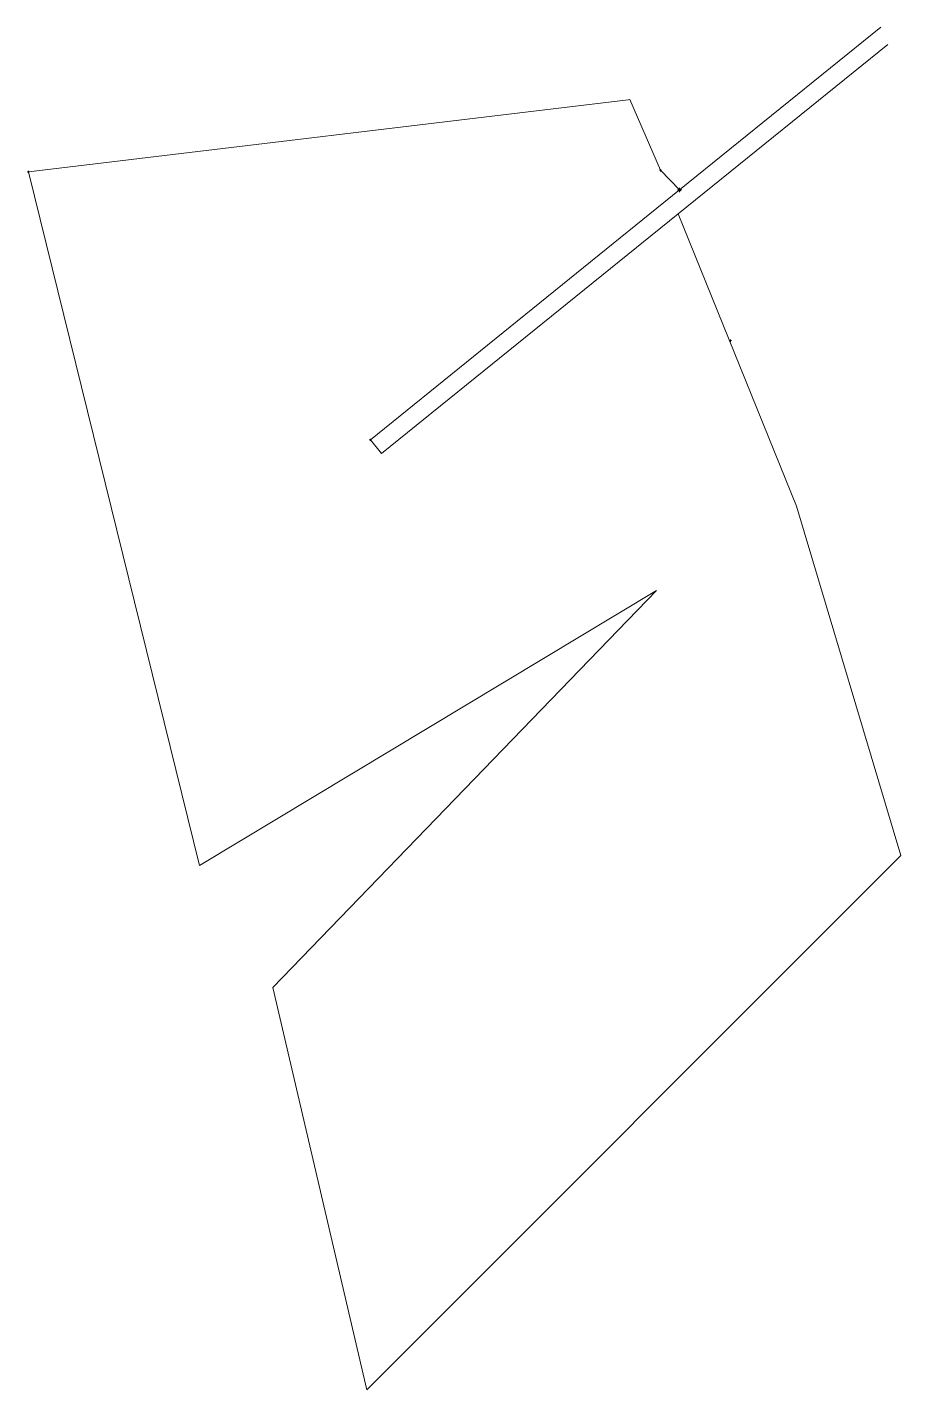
# Model space of a CAD drawing. Header units: metres. Extents: x 550132 to 550378, y 1834109 to 1834493.
import ezdxf

# ---------------------------------------------------------------- set-up
doc = ezdxf.new("R2010")
doc.units = ezdxf.units.M
for name, color, linetype, lineweight in [('10', 7, 'Continuous', 13), ('11', 7, 'Continuous', 13), ('22', 7, 'Continuous', 13)]:
    doc.layers.add(name, color=color, linetype=linetype, lineweight=lineweight)

msp = doc.modelspace()

# ---------------------------------------------------------------- hatches: boundary and pattern name
at = {"layer": '10'}
msp.add_hatch(color=256, dxfattribs=at).paths.add_polyline_path([(550315.41, 1834447.01, 1), (550315.26, 1834447.01, 1)])

# ---------------------------------------------------------------- linework, layer by layer
for p, q in [((550315.02, 1834447.01), (550314.71, 1834447.01)), ((550315.33, 1834447.63), (550315.33, 1834447.32)), ((550315.95, 1834447.01), (550315.64, 1834447.01)), ((550315.33, 1834446.7), (550315.33, 1834446.39))]:
    msp.add_line(p, q, dxfattribs=at)
for radius in [0.312, 0.075]:
    msp.add_circle((550315.33, 1834447.01), radius, dxfattribs=at)
at = {"layer": '11'}
for p, q in [((550132.44, 1834452.11), (550131.82, 1834452.11)), ((550132.13, 1834452.42), (550132.13, 1834451.8)), ((550310.29, 1834452.53), (550309.67, 1834452.53)), ((550309.98, 1834452.84), (550309.98, 1834452.22)), ((550315.64, 1834447.01), (550315.02, 1834447.01)), ((550315.64, 1834447.01), (550315.02, 1834447.01)), ((550315.33, 1834447.32), (550315.33, 1834446.7)), ((550315.33, 1834447.32), (550315.33, 1834446.7)), ((550329.66, 1834404.93), (550329.66, 1834404.31)), ((550329.97, 1834404.62), (550329.35, 1834404.62)), ((550228.66, 1834376.72), (550228.04, 1834376.72)), ((550228.35, 1834377.03), (550228.35, 1834376.41))]:
    msp.add_line(p, q, dxfattribs=at)
at = {"layer": '22'}
msp.add_line((550373.9, 1834487.91), (550314.94, 1834440.26), dxfattribs=at)
for points in [[(550371.97, 1834492.78), (550315.33, 1834447.01), (550309.98, 1834452.53)], [(550314.94, 1834440.26), (550348.2, 1834358.06), (550377.55, 1834259.81), (550227.37, 1834109.48), (550200.87, 1834222.67), (550308.84, 1834334.36), (550180.27, 1834256.94), (550132.13, 1834452.11), (550300.84, 1834472.39), (550301.31, 1834472.45), (550309.98, 1834452.53)], [(550309.98, 1834452.84), (550309.98, 1834452.53), (550309.98, 1834452.22)], [(550314.94, 1834440.26), (550231.49, 1834372.83), (550228.35, 1834376.72), (550315.33, 1834447.01)]]:
    msp.add_lwpolyline(points, dxfattribs=at)

doc.saveas('drawing.dxf')
